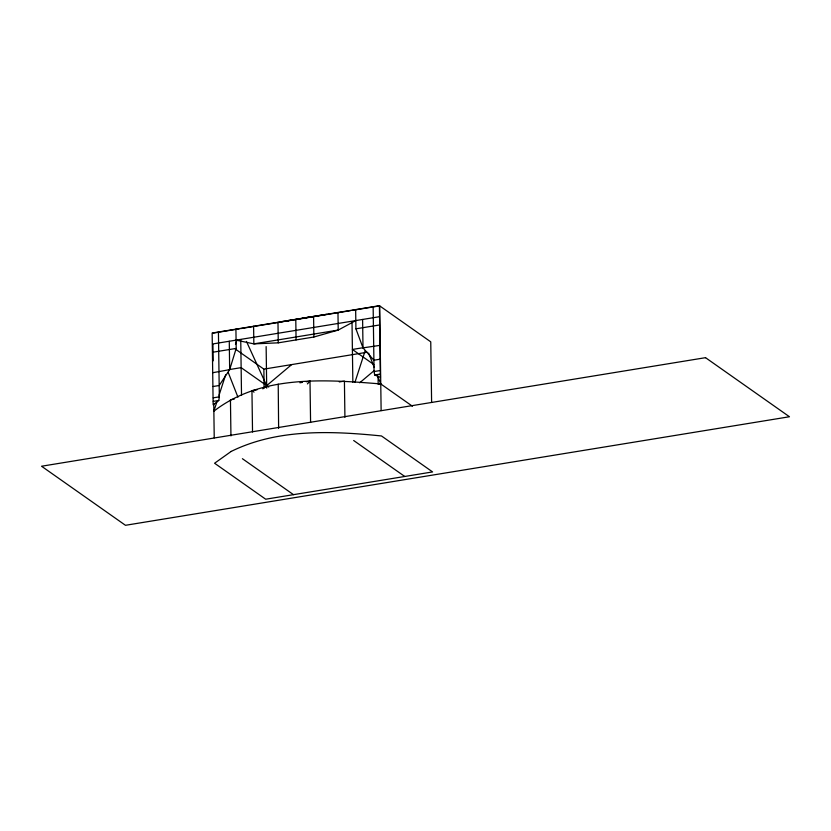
<?xml version="1.0" encoding="UTF-8"?>
<svg xmlns="http://www.w3.org/2000/svg" width="831" height="831" viewBox="0 0 831 831"><rect width="100%" height="100%" fill="white"/><g stroke="black" fill="none" stroke-linecap="round" stroke-linejoin="round"><path stroke-width="1.25" d="M373.15 306.732L374.054 371.55L374.688 374.978L380.421 377.461L379.414 305.704L212.154 333.044L213.151 404.811L218.792 400.469L219.332 396.844L218.428 332.026M235.921 329.169L236.191 348.407L229.668 369.65L219.176 385.511L213.089 386.508M217.005 401.498L213.868 411.21C260.882 374.646 324.828 379.435 380.754 383.932L412.436 406.224M218.979 395.421L225.658 374.781M235.485 344.408L237.053 339.557M354.91 382.405L365.131 350.827M307.397 383.912L310.005 381.128L310.586 422.491M262.835 388.866L291.681 364.58M359.678 382.811L374.095 370.668M355.803 320.569L338.217 330.073L313.879 337.012L278.271 342.839L253.85 343.868L236.077 340.139M280.483 321.846L311.085 316.84M289.344 320.434L287.287 320.766M302.235 318.283L326.469 314.336M212.767 333.169L239.328 328.827M240.585 328.619L284.067 321.514M286.633 321.098L350.578 310.638M351.856 310.43L379.674 305.881L430.759 341.842L431.611 402.266M212.487 343.992L379.383 316.715M212.611 352.261L236.191 348.407M355.658 309.589L355.917 328.827L379.507 324.973M228.494 369.712L241.135 367.645L268.725 387.059M363.781 347.597L352.396 349.456L373.857 364.56M212.892 372.683L229.668 369.65L229.273 341.25M379.788 345.395L363.002 347.857L355.917 328.827M235.256 348.989L263.863 369.13L367.136 352.251M379.985 359.221L373.888 360.218L363.002 347.857L362.607 319.457M252.531 431.985L251.949 390.622L256.997 389.791M299.908 382.779L302.432 382.364M306.224 381.741L310.005 381.128M213.245 397.841L219.332 396.844M374.054 371.55L380.141 370.553M213.297 401.373L218.792 400.469M374.688 374.978L380.193 374.085M234.29 399.098L230.447 399.732L230.945 435.922M339.297 381.938L344.418 381.097L344.917 417.297M378.23 384.348L380.764 383.932L377.503 375.633M278.219 384.14L278.624 428.401M353.674 440.513L404.759 476.475M242.403 458.702L293.499 494.663M251.949 390.622L254.047 392.128M246.443 341.416L266.678 385.626M368.642 353.113L374.23 367.333M228.161 372.288L237.946 397.187M379.674 305.881L381.128 410.576M378.063 376.246L378.178 383.797M352.012 321.763L352.853 382.187M337.968 312.477L338.217 330.073L253.85 343.868L253.6 326.271M313.588 316.466L313.879 337.012M295.784 319.374L296.075 339.931M277.98 322.283L278.271 342.839M266.138 346.6L266.709 388.139M263.863 369.13L264.123 388.015M240.751 339.952L241.52 395.338M212.933 344.501L213.162 360.862M213.754 403.658L214.232 437.864M231.163 451.441L214.585 463.241L265.681 499.213L432.577 471.925L381.491 435.963C331.351 430.905 277.596 428.567 231.163 451.441M705.529 357.673L41.55 466.233L125.471 525.296L789.45 416.747L705.529 357.673"/></g></svg>
